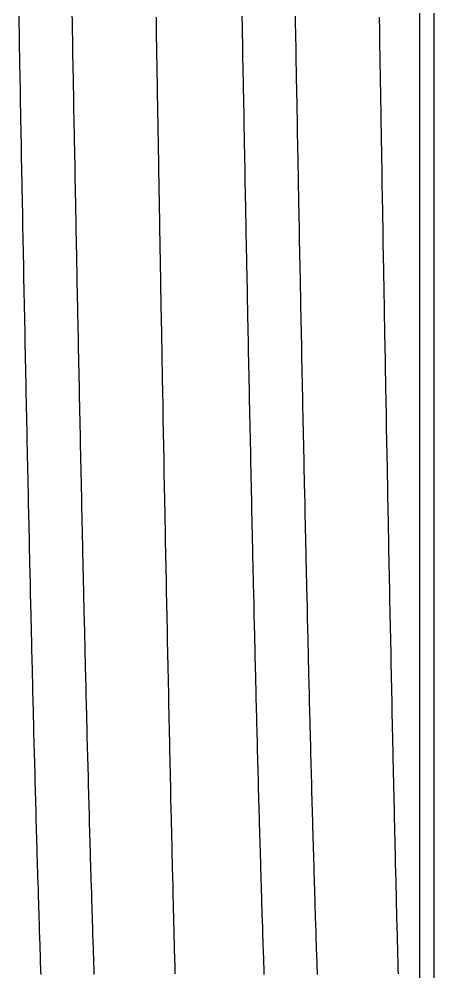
# Model space of a CAD drawing. Header units: millimetres. Extents: x 0 to 3800, y -67 to 2530.
# Drawn here: x 2304.11 to 2306.97, y 1463.62 to 1470.19 of the extents above; entities that cross this region are included whole.
import ezdxf

# ---------------------------------------------------------------- set-up
doc = ezdxf.new("R2010")
doc.units = ezdxf.units.MM
doc.layers.add('내부선 및 부속', color=4, linetype='Continuous')

msp = doc.modelspace()

# ---------------------------------------------------------------- linework, layer by layer
at = {"layer": '내부선 및 부속', "linetype": 'Continuous'}
for p, q in [((2306.9716, 1495.7004), (2306.9716, 1458.5582)), ((2306.8719, 1495.4735), (2306.8719, 1458.7851))]:
    msp.add_line(p, q, dxfattribs=at)
at = {"layer": '내부선 및 부속', "linetype": 'Continuous', "flags": 128}
for points in [[(2304.2611, 1463.5993), (2304.2601, 1463.6233), (2304.2591, 1463.6473), (2304.2581, 1463.6713), (2304.2581, 1463.6953), (2304.2571, 1463.7193), (2304.2561, 1463.7423), (2304.2551, 1463.7663), (2304.2541, 1463.7903), (2304.2541, 1463.8143), (2304.2531, 1463.8383), (2304.2521, 1463.8623), (2304.2511, 1463.8853), (2304.2511, 1463.9093), (2304.2501, 1463.9333), (2304.2491, 1463.9573), (2304.2481, 1463.9813), (2304.2471, 1464.0053), (2304.2471, 1464.0293), (2304.2461, 1464.0523), (2304.2451, 1464.0763), (2304.2451, 1464.1003), (2304.2441, 1464.1243), (2304.2431, 1464.1483), (2304.2421, 1464.1723), (2304.2421, 1464.1963), (2304.2411, 1464.2193), (2304.2401, 1464.2433), (2304.2401, 1464.2433), (2304.2391, 1464.2673), (2304.2391, 1464.2913), (2304.2381, 1464.3153), (2304.2371, 1464.3393), (2304.2371, 1464.3633), (2304.2361, 1464.3863), (2304.2351, 1464.4103), (2304.2351, 1464.4343), (2304.2341, 1464.4583), (2304.2331, 1464.4823), (2304.2321, 1464.5063), (2304.2321, 1464.5303), (2304.2311, 1464.5533), (2304.2301, 1464.5773), (2304.2301, 1464.6013), (2304.2291, 1464.6253), (2304.2281, 1464.6493), (2304.2281, 1464.6733), (2304.2271, 1464.6973), (2304.2261, 1464.7213), (2304.2261, 1464.7443), (2304.2251, 1464.7683), (2304.2241, 1464.7923), (2304.2241, 1464.8163), (2304.2231, 1464.8403), (2304.2231, 1464.8643), (2304.2221, 1464.8883), (2304.2211, 1464.9113), (2304.2211, 1464.9353), (2304.2201, 1464.9593), (2304.2191, 1464.9833), (2304.2191, 1465.0073), (2304.2181, 1465.0313), (2304.2171, 1465.0553), (2304.2171, 1465.0783), (2304.2161, 1465.1023), (2304.2161, 1465.1263), (2304.2151, 1465.1503), (2304.2141, 1465.1743), (2304.2141, 1465.1983), (2304.2131, 1465.2223), (2304.2121, 1465.2453), (2304.2121, 1465.2693), (2304.2111, 1465.2933), (2304.2111, 1465.3173), (2304.2101, 1465.3413), (2304.2091, 1465.3653), (2304.2091, 1465.3893), (2304.2081, 1465.4123), (2304.2081, 1465.4363), (2304.2071, 1465.4603), (2304.2061, 1465.4843), (2304.2061, 1465.5083), (2304.2051, 1465.5323), (2304.2051, 1465.5563), (2304.2041, 1465.5793), (2304.2031, 1465.6033), (2304.2031, 1465.6273), (2304.2021, 1465.6513), (2304.2021, 1465.6753), (2304.2011, 1465.6993), (2304.2011, 1465.7233), (2304.2001, 1465.7463), (2304.1991, 1465.7703), (2304.1991, 1465.7943), (2304.1981, 1465.8183), (2304.1981, 1465.8423), (2304.1971, 1465.8663), (2304.1971, 1465.8903), (2304.1961, 1465.9143), (2304.1951, 1465.9373), (2304.1951, 1465.9613), (2304.1941, 1465.9853), (2304.1941, 1466.0093), (2304.1931, 1466.0333), (2304.1931, 1466.0573), (2304.1921, 1466.0813), (2304.1921, 1466.1043), (2304.1911, 1466.1283), (2304.1901, 1466.1523), (2304.1901, 1466.1763), (2304.1891, 1466.2003), (2304.1891, 1466.2243), (2304.1881, 1466.2483), (2304.1881, 1466.2713), (2304.1871, 1466.2953), (2304.1871, 1466.3193), (2304.1861, 1466.3433), (2304.1851, 1466.3673), (2304.1851, 1466.3913), (2304.1841, 1466.4153), (2304.1841, 1466.4383), (2304.1831, 1466.4623), (2304.1831, 1466.4863), (2304.1821, 1466.5103), (2304.1821, 1466.5343), (2304.1811, 1466.5583), (2304.1811, 1466.5823), (2304.1801, 1466.6063), (2304.1801, 1466.6293), (2304.1801, 1466.6293), (2304.1791, 1466.6533), (2304.1791, 1466.6773), (2304.1781, 1466.7013), (2304.1781, 1466.7253), (2304.1771, 1466.7493), (2304.1761, 1466.7733), (2304.1761, 1466.7963), (2304.1751, 1466.8203), (2304.1751, 1466.8443), (2304.1741, 1466.8683), (2304.1741, 1466.8923), (2304.1731, 1466.9163), (2304.1731, 1466.9403), (2304.1721, 1466.9633), (2304.1721, 1466.9873), (2304.1711, 1467.0113), (2304.1711, 1467.0353), (2304.1701, 1467.0593), (2304.1701, 1467.0833), (2304.1691, 1467.1073), (2304.1691, 1467.1303), (2304.1681, 1467.1543), (2304.1681, 1467.1783), (2304.1671, 1467.2023), (2304.1671, 1467.2263), (2304.1661, 1467.2503), (2304.1661, 1467.2743), (2304.1651, 1467.2983), (2304.1651, 1467.3213), (2304.1641, 1467.3453), (2304.1641, 1467.3693), (2304.1631, 1467.3933), (2304.1631, 1467.4173), (2304.1621, 1467.4413), (2304.1621, 1467.4653), (2304.1611, 1467.4883), (2304.1611, 1467.5123), (2304.1601, 1467.5363), (2304.1601, 1467.5603), (2304.1591, 1467.5843), (2304.1591, 1467.6083), (2304.1581, 1467.6323), (2304.1581, 1467.6553), (2304.1571, 1467.6793), (2304.1571, 1467.7033), (2304.1561, 1467.7273), (2304.1561, 1467.7513), (2304.1551, 1467.7753), (2304.1551, 1467.7993), (2304.1541, 1467.8233), (2304.1541, 1467.8463), (2304.1531, 1467.8703), (2304.1531, 1467.8943), (2304.1521, 1467.9183), (2304.1521, 1467.9423), (2304.1511, 1467.9663), (2304.1511, 1467.9903), (2304.1511, 1468.0133), (2304.1501, 1468.0373), (2304.1501, 1468.0613), (2304.1491, 1468.0853), (2304.1491, 1468.1093), (2304.1481, 1468.1333), (2304.1481, 1468.1573), (2304.1471, 1468.1803), (2304.1471, 1468.2043), (2304.1461, 1468.2283), (2304.1461, 1468.2523), (2304.1451, 1468.2763), (2304.1451, 1468.3003), (2304.1441, 1468.3243), (2304.1441, 1468.3473), (2304.1431, 1468.3713), (2304.1431, 1468.3953), (2304.1421, 1468.4193), (2304.1421, 1468.4433), (2304.1421, 1468.4673), (2304.1411, 1468.4913), (2304.1411, 1468.5153), (2304.1401, 1468.5383), (2304.1401, 1468.5623), (2304.1391, 1468.5863), (2304.1391, 1468.6103), (2304.1381, 1468.6343), (2304.1381, 1468.6583), (2304.1371, 1468.6823), (2304.1371, 1468.7053), (2304.1361, 1468.7293), (2304.1361, 1468.7533), (2304.1361, 1468.7773), (2304.1351, 1468.8013), (2304.1351, 1468.8253), (2304.1341, 1468.8493), (2304.1341, 1468.8723), (2304.1331, 1468.8963), (2304.1331, 1468.9203), (2304.1321, 1468.9443), (2304.1321, 1468.9683), (2304.1311, 1468.9923), (2304.1311, 1469.0163), (2304.1311, 1469.0163), (2304.1311, 1469.0403), (2304.1301, 1469.0633), (2304.1301, 1469.0873), (2304.1291, 1469.1113), (2304.1291, 1469.1353), (2304.1281, 1469.1593), (2304.1281, 1469.1833), (2304.1271, 1469.2073), (2304.1271, 1469.2303), (2304.1261, 1469.2543), (2304.1261, 1469.2783), (2304.1261, 1469.3023), (2304.1251, 1469.3263), (2304.1251, 1469.3503), (2304.1241, 1469.3743), (2304.1241, 1469.3973), (2304.1231, 1469.4213), (2304.1231, 1469.4453), (2304.1221, 1469.4693), (2304.1221, 1469.4933), (2304.1221, 1469.5173), (2304.1211, 1469.5413), (2304.1211, 1469.5653), (2304.1201, 1469.5883), (2304.1201, 1469.6123), (2304.1191, 1469.6363), (2304.1191, 1469.6603), (2304.1191, 1469.6843), (2304.1181, 1469.7083), (2304.1181, 1469.7323), (2304.1171, 1469.7553), (2304.1171, 1469.7793), (2304.1161, 1469.8033), (2304.1161, 1469.8273), (2304.1151, 1469.8513), (2304.1151, 1469.8753), (2304.1151, 1469.8993), (2304.1141, 1469.9233), (2304.1141, 1469.9463), (2304.1131, 1469.9703), (2304.1131, 1469.9943), (2304.1121, 1470.0183), (2304.1121, 1470.0423), (2304.1121, 1470.0663), (2304.1111, 1470.0903), (2304.1111, 1470.1133), (2304.1101, 1470.1373), (2304.1101, 1470.1613), (2304.1091, 1470.1853), (2304.1091, 1470.2093)], [(2304.6281, 1463.5983), (2304.6271, 1463.6223), (2304.6271, 1463.6463), (2304.6261, 1463.6703), (2304.6251, 1463.6933), (2304.6241, 1463.7173), (2304.6231, 1463.7413), (2304.6231, 1463.7653), (2304.6221, 1463.7893), (2304.6211, 1463.8133), (2304.6201, 1463.8373), (2304.6191, 1463.8603), (2304.6191, 1463.8843), (2304.6181, 1463.9083), (2304.6171, 1463.9323), (2304.6161, 1463.9563), (2304.6161, 1463.9803), (2304.6151, 1464.0043), (2304.6141, 1464.0273), (2304.6131, 1464.0513), (2304.6131, 1464.0753), (2304.6121, 1464.0993), (2304.6111, 1464.1233), (2304.6101, 1464.1473), (2304.6101, 1464.1713), (2304.6091, 1464.1943), (2304.6081, 1464.2183), (2304.6071, 1464.2423), (2304.6071, 1464.2663), (2304.6071, 1464.2663), (2304.6061, 1464.2903), (2304.6051, 1464.3143), (2304.6051, 1464.3383), (2304.6041, 1464.3613), (2304.6031, 1464.3853), (2304.6031, 1464.4093), (2304.6021, 1464.4333), (2304.6011, 1464.4573), (2304.6001, 1464.4813), (2304.6001, 1464.5053), (2304.5991, 1464.5283), (2304.5981, 1464.5523), (2304.5981, 1464.5763), (2304.5971, 1464.6003), (2304.5961, 1464.6243), (2304.5961, 1464.6483), (2304.5951, 1464.6723), (2304.5941, 1464.6953), (2304.5941, 1464.7193), (2304.5931, 1464.7433), (2304.5921, 1464.7673), (2304.5921, 1464.7913), (2304.5911, 1464.8153), (2304.5901, 1464.8393), (2304.5901, 1464.8623), (2304.5891, 1464.8863), (2304.5891, 1464.9103), (2304.5881, 1464.9343), (2304.5871, 1464.9583), (2304.5871, 1464.9823), (2304.5861, 1465.0063), (2304.5851, 1465.0293), (2304.5851, 1465.0533), (2304.5841, 1465.0773), (2304.5831, 1465.1013), (2304.5831, 1465.1253), (2304.5821, 1465.1493), (2304.5821, 1465.1733), (2304.5811, 1465.1963), (2304.5801, 1465.2203), (2304.5801, 1465.2443), (2304.5791, 1465.2683), (2304.5791, 1465.2923), (2304.5781, 1465.3163), (2304.5771, 1465.3403), (2304.5771, 1465.3633), (2304.5761, 1465.3873), (2304.5761, 1465.4113), (2304.5751, 1465.4353), (2304.5741, 1465.4593), (2304.5741, 1465.4833), (2304.5731, 1465.5073), (2304.5731, 1465.5313), (2304.5721, 1465.5543), (2304.5711, 1465.5783), (2304.5711, 1465.6023), (2304.5701, 1465.6263), (2304.5701, 1465.6503), (2304.5691, 1465.6743), (2304.5681, 1465.6983), (2304.5681, 1465.7213), (2304.5671, 1465.7453), (2304.5671, 1465.7693), (2304.5661, 1465.7933), (2304.5661, 1465.8173), (2304.5651, 1465.8413), (2304.5641, 1465.8653), (2304.5641, 1465.8883), (2304.5631, 1465.9123), (2304.5631, 1465.9363), (2304.5621, 1465.9603), (2304.5621, 1465.9843), (2304.5611, 1466.0083), (2304.5601, 1466.0323), (2304.5601, 1466.0553), (2304.5591, 1466.0793), (2304.5591, 1466.1033), (2304.5581, 1466.1273), (2304.5581, 1466.1513), (2304.5571, 1466.1753), (2304.5571, 1466.1993), (2304.5561, 1466.2223), (2304.5561, 1466.2463), (2304.5551, 1466.2703), (2304.5541, 1466.2943), (2304.5541, 1466.3183), (2304.5531, 1466.3423), (2304.5531, 1466.3663), (2304.5521, 1466.3903), (2304.5521, 1466.4133), (2304.5511, 1466.4373), (2304.5511, 1466.4613), (2304.5501, 1466.4853), (2304.5501, 1466.5093), (2304.5491, 1466.5333), (2304.5491, 1466.5573), (2304.5481, 1466.5803), (2304.5471, 1466.6043), (2304.5471, 1466.6283), (2304.5461, 1466.6523), (2304.5461, 1466.6523), (2304.5461, 1466.6763), (2304.5451, 1466.7003), (2304.5451, 1466.7243), (2304.5441, 1466.7473), (2304.5441, 1466.7713), (2304.5431, 1466.7953), (2304.5431, 1466.8193), (2304.5421, 1466.8433), (2304.5421, 1466.8673), (2304.5411, 1466.8913), (2304.5411, 1466.9143), (2304.5401, 1466.9383), (2304.5401, 1466.9623), (2304.5391, 1466.9863), (2304.5391, 1467.0103), (2304.5381, 1467.0343), (2304.5381, 1467.0583), (2304.5371, 1467.0823), (2304.5371, 1467.1053), (2304.5361, 1467.1293), (2304.5361, 1467.1533), (2304.5351, 1467.1773), (2304.5351, 1467.2013), (2304.5341, 1467.2253), (2304.5341, 1467.2493), (2304.5331, 1467.2723), (2304.5331, 1467.2963), (2304.5321, 1467.3203), (2304.5321, 1467.3443), (2304.5311, 1467.3683), (2304.5311, 1467.3923), (2304.5301, 1467.4163), (2304.5301, 1467.4393), (2304.5291, 1467.4633), (2304.5291, 1467.4873), (2304.5281, 1467.5113), (2304.5281, 1467.5353), (2304.5271, 1467.5593), (2304.5271, 1467.5833), (2304.5261, 1467.6073), (2304.5261, 1467.6303), (2304.5251, 1467.6543), (2304.5251, 1467.6783), (2304.5241, 1467.7023), (2304.5241, 1467.7263), (2304.5231, 1467.7503), (2304.5231, 1467.7743), (2304.5221, 1467.7973), (2304.5221, 1467.8213), (2304.5211, 1467.8453), (2304.5211, 1467.8693), (2304.5201, 1467.8933), (2304.5201, 1467.9173), (2304.5191, 1467.9413), (2304.5191, 1467.9643), (2304.5181, 1467.9883), (2304.5181, 1468.0123), (2304.5171, 1468.0363), (2304.5171, 1468.0603), (2304.5161, 1468.0843), (2304.5161, 1468.1083), (2304.5151, 1468.1313), (2304.5151, 1468.1553), (2304.5141, 1468.1793), (2304.5141, 1468.2033), (2304.5141, 1468.2273), (2304.5131, 1468.2513), (2304.5131, 1468.2753), (2304.5121, 1468.2993), (2304.5121, 1468.3223), (2304.5111, 1468.3463), (2304.5111, 1468.3703), (2304.5101, 1468.3943), (2304.5101, 1468.4183), (2304.5091, 1468.4423), (2304.5091, 1468.4663), (2304.5081, 1468.4893), (2304.5081, 1468.5133), (2304.5071, 1468.5373), (2304.5071, 1468.5613), (2304.5071, 1468.5853), (2304.5061, 1468.6093), (2304.5061, 1468.6333), (2304.5051, 1468.6563), (2304.5051, 1468.6803), (2304.5041, 1468.7043), (2304.5041, 1468.7283), (2304.5031, 1468.7523), (2304.5031, 1468.7763), (2304.5021, 1468.8003), (2304.5021, 1468.8243), (2304.5011, 1468.8473), (2304.5011, 1468.8713), (2304.5011, 1468.8953), (2304.5001, 1468.9193), (2304.5001, 1468.9433), (2304.4991, 1468.9673), (2304.4991, 1468.9913), (2304.4981, 1469.0143), (2304.4981, 1469.0383), (2304.4981, 1469.0383), (2304.4971, 1469.0623), (2304.4971, 1469.0863), (2304.4961, 1469.1103), (2304.4961, 1469.1343), (2304.4961, 1469.1583), (2304.4951, 1469.1813), (2304.4951, 1469.2053), (2304.4941, 1469.2293), (2304.4941, 1469.2533), (2304.4931, 1469.2773), (2304.4931, 1469.3013), (2304.4921, 1469.3253), (2304.4921, 1469.3493), (2304.4921, 1469.3723), (2304.4911, 1469.3963), (2304.4911, 1469.4203), (2304.4901, 1469.4443), (2304.4901, 1469.4683), (2304.4891, 1469.4923), (2304.4891, 1469.5163), (2304.4881, 1469.5393), (2304.4881, 1469.5633), (2304.4881, 1469.5873), (2304.4871, 1469.6113), (2304.4871, 1469.6353), (2304.4861, 1469.6593), (2304.4861, 1469.6833), (2304.4851, 1469.7063), (2304.4851, 1469.7303), (2304.4841, 1469.7543), (2304.4841, 1469.7783), (2304.4841, 1469.8023), (2304.4831, 1469.8263), (2304.4831, 1469.8503), (2304.4821, 1469.8743), (2304.4821, 1469.8973), (2304.4811, 1469.9213), (2304.4811, 1469.9453), (2304.4811, 1469.9693), (2304.4801, 1469.9933), (2304.4801, 1470.0173), (2304.4791, 1470.0413), (2304.4791, 1470.0643), (2304.4781, 1470.0883), (2304.4781, 1470.1123), (2304.4781, 1470.1363), (2304.4771, 1470.1603), (2304.4771, 1470.1843), (2304.4761, 1470.2083)], [(2305.0541, 1470.2023), (2305.0541, 1470.1713), (2305.0551, 1470.1393), (2305.0551, 1470.1083), (2305.0561, 1470.0773), (2305.0561, 1470.0463), (2305.0571, 1470.0153), (2305.0571, 1469.9843), (2305.0581, 1469.9533), (2305.0581, 1469.9223), (2305.0591, 1469.8903), (2305.0591, 1469.8593), (2305.0601, 1469.8283), (2305.0601, 1469.7973), (2305.0611, 1469.7663), (2305.0621, 1469.7353), (2305.0621, 1469.7043), (2305.0631, 1469.6733), (2305.0631, 1469.6413), (2305.0641, 1469.6103), (2305.0641, 1469.5793), (2305.0651, 1469.5483), (2305.0651, 1469.5173), (2305.0661, 1469.4863), (2305.0661, 1469.4553), (2305.0671, 1469.4233), (2305.0671, 1469.3923), (2305.0681, 1469.3613), (2305.0681, 1469.3303), (2305.0691, 1469.2993), (2305.0691, 1469.2683), (2305.0701, 1469.2373), (2305.0701, 1469.2063), (2305.0711, 1469.1743), (2305.0721, 1469.1433), (2305.0721, 1469.1123), (2305.0731, 1469.0813), (2305.0731, 1469.0503), (2305.0741, 1469.0193), (2305.0741, 1468.9883), (2305.0751, 1468.9563), (2305.0751, 1468.9253), (2305.0761, 1468.8943), (2305.0761, 1468.8633), (2305.0771, 1468.8323), (2305.0771, 1468.8013), (2305.0781, 1468.7703), (2305.0781, 1468.7393), (2305.0791, 1468.7073), (2305.0801, 1468.6763), (2305.0801, 1468.6453), (2305.0801, 1468.6453), (2305.0811, 1468.6143), (2305.0811, 1468.5833), (2305.0821, 1468.5523), (2305.0821, 1468.5213), (2305.0831, 1468.4893), (2305.0831, 1468.4583), (2305.0841, 1468.4273), (2305.0841, 1468.3963), (2305.0851, 1468.3653), (2305.0861, 1468.3343), (2305.0861, 1468.3033), (2305.0871, 1468.2723), (2305.0871, 1468.2403), (2305.0881, 1468.2093), (2305.0881, 1468.1783), (2305.0891, 1468.1473), (2305.0891, 1468.1163), (2305.0901, 1468.0853), (2305.0911, 1468.0543), (2305.0911, 1468.0223), (2305.0921, 1467.9913), (2305.0921, 1467.9603), (2305.0931, 1467.9293), (2305.0931, 1467.8983), (2305.0941, 1467.8673), (2305.0941, 1467.8363), (2305.0951, 1467.8053), (2305.0961, 1467.7733), (2305.0961, 1467.7423), (2305.0971, 1467.7113), (2305.0971, 1467.6803), (2305.0981, 1467.6493), (2305.0981, 1467.6183), (2305.0991, 1467.5873), (2305.1001, 1467.5553), (2305.1001, 1467.5243), (2305.1011, 1467.4933), (2305.1011, 1467.4623), (2305.1021, 1467.4313), (2305.1021, 1467.4003), (2305.1031, 1467.3693), (2305.1041, 1467.3383), (2305.1041, 1467.3063), (2305.1051, 1467.2753), (2305.1051, 1467.2443), (2305.1061, 1467.2133), (2305.1071, 1467.1823), (2305.1071, 1467.1513), (2305.1081, 1467.1203), (2305.1081, 1467.0893), (2305.1091, 1467.0573), (2305.1091, 1467.0263), (2305.1101, 1466.9953), (2305.1111, 1466.9643), (2305.1111, 1466.9333), (2305.1121, 1466.9023), (2305.1121, 1466.8713), (2305.1131, 1466.8393), (2305.1141, 1466.8083), (2305.1141, 1466.7773), (2305.1151, 1466.7463), (2305.1151, 1466.7153), (2305.1161, 1466.6843), (2305.1171, 1466.6533), (2305.1171, 1466.6223), (2305.1181, 1466.5903), (2305.1181, 1466.5593), (2305.1191, 1466.5283), (2305.1201, 1466.4973), (2305.1201, 1466.4663), (2305.1211, 1466.4353), (2305.1211, 1466.4043), (2305.1221, 1466.3723), (2305.1231, 1466.3413), (2305.1231, 1466.3103), (2305.1241, 1466.2793), (2305.1251, 1466.2483), (2305.1251, 1466.2173), (2305.1261, 1466.1863), (2305.1261, 1466.1553), (2305.1271, 1466.1233), (2305.1281, 1466.0923), (2305.1281, 1466.0613), (2305.1291, 1466.0303), (2305.1301, 1465.9993), (2305.1301, 1465.9683), (2305.1311, 1465.9373), (2305.1311, 1465.9063), (2305.1321, 1465.8743), (2305.1331, 1465.8433), (2305.1331, 1465.8123), (2305.1341, 1465.7813), (2305.1351, 1465.7503), (2305.1351, 1465.7193), (2305.1361, 1465.6883), (2305.1371, 1465.6563), (2305.1371, 1465.6253), (2305.1381, 1465.5943), (2305.1391, 1465.5633), (2305.1391, 1465.5323), (2305.1391, 1465.5323), (2305.1401, 1465.5013), (2305.1411, 1465.4703), (2305.1411, 1465.4393), (2305.1421, 1465.4073), (2305.1431, 1465.3763), (2305.1431, 1465.3453), (2305.1441, 1465.3143), (2305.1451, 1465.2833), (2305.1451, 1465.2523), (2305.1461, 1465.2213), (2305.1471, 1465.1903), (2305.1471, 1465.1583), (2305.1481, 1465.1273), (2305.1491, 1465.0963), (2305.1491, 1465.0653), (2305.1501, 1465.0343), (2305.1511, 1465.0033), (2305.1511, 1464.9723), (2305.1521, 1464.9403), (2305.1531, 1464.9093), (2305.1531, 1464.8783), (2305.1541, 1464.8473), (2305.1551, 1464.8163), (2305.1551, 1464.7853), (2305.1561, 1464.7543), (2305.1571, 1464.7233), (2305.1581, 1464.6913), (2305.1581, 1464.6603), (2305.1591, 1464.6293), (2305.1601, 1464.5983), (2305.1601, 1464.5673), (2305.1611, 1464.5363), (2305.1621, 1464.5053), (2305.1631, 1464.4743), (2305.1631, 1464.4423), (2305.1641, 1464.4113), (2305.1651, 1464.3803), (2305.1661, 1464.3493), (2305.1661, 1464.3183), (2305.1671, 1464.2873), (2305.1681, 1464.2563), (2305.1691, 1464.2253), (2305.1691, 1464.1933), (2305.1701, 1464.1623), (2305.1711, 1464.1313), (2305.1721, 1464.1003), (2305.1721, 1464.0693), (2305.1731, 1464.0383), (2305.1741, 1464.0073), (2305.1751, 1463.9753), (2305.1751, 1463.9443), (2305.1761, 1463.9133), (2305.1771, 1463.8823), (2305.1781, 1463.8513), (2305.1791, 1463.8203), (2305.1791, 1463.7893), (2305.1801, 1463.7583), (2305.1811, 1463.7263), (2305.1821, 1463.6953), (2305.1831, 1463.6643), (2305.1831, 1463.6333), (2305.1841, 1463.6023)], [(2305.8011, 1463.5993), (2305.8001, 1463.6233), (2305.7991, 1463.6473), (2305.7981, 1463.6713), (2305.7971, 1463.6953), (2305.7971, 1463.7183), (2305.7961, 1463.7423), (2305.7951, 1463.7663), (2305.7941, 1463.7903), (2305.7931, 1463.8143), (2305.7931, 1463.8383), (2305.7921, 1463.8623), (2305.7911, 1463.8853), (2305.7901, 1463.9093), (2305.7901, 1463.9333), (2305.7891, 1463.9573), (2305.7881, 1463.9813), (2305.7871, 1464.0053), (2305.7871, 1464.0293), (2305.7861, 1464.0523), (2305.7851, 1464.0763), (2305.7841, 1464.1003), (2305.7841, 1464.1243), (2305.7831, 1464.1483), (2305.7821, 1464.1723), (2305.7811, 1464.1963), (2305.7811, 1464.2193), (2305.7801, 1464.2433), (2305.7801, 1464.2433), (2305.7791, 1464.2673), (2305.7791, 1464.2913), (2305.7781, 1464.3153), (2305.7771, 1464.3393), (2305.7761, 1464.3633), (2305.7761, 1464.3863), (2305.7751, 1464.4103), (2305.7741, 1464.4343), (2305.7741, 1464.4583), (2305.7731, 1464.4823), (2305.7721, 1464.5063), (2305.7721, 1464.5303), (2305.7711, 1464.5533), (2305.7701, 1464.5773), (2305.7701, 1464.6013), (2305.7691, 1464.6253), (2305.7681, 1464.6493), (2305.7681, 1464.6733), (2305.7671, 1464.6973), (2305.7661, 1464.7203), (2305.7661, 1464.7443), (2305.7651, 1464.7683), (2305.7641, 1464.7923), (2305.7641, 1464.8163), (2305.7631, 1464.8403), (2305.7621, 1464.8643), (2305.7621, 1464.8873), (2305.7611, 1464.9113), (2305.7601, 1464.9353), (2305.7601, 1464.9593), (2305.7591, 1464.9833), (2305.7581, 1465.0073), (2305.7581, 1465.0313), (2305.7571, 1465.0553), (2305.7571, 1465.0783), (2305.7561, 1465.1023), (2305.7551, 1465.1263), (2305.7551, 1465.1503), (2305.7541, 1465.1743), (2305.7541, 1465.1983), (2305.7531, 1465.2223), (2305.7521, 1465.2453), (2305.7521, 1465.2693), (2305.7511, 1465.2933), (2305.7501, 1465.3173), (2305.7501, 1465.3413), (2305.7491, 1465.3653), (2305.7491, 1465.3893), (2305.7481, 1465.4123), (2305.7471, 1465.4363), (2305.7471, 1465.4603), (2305.7461, 1465.4843), (2305.7461, 1465.5083), (2305.7451, 1465.5323), (2305.7441, 1465.5563), (2305.7441, 1465.5793), (2305.7431, 1465.6033), (2305.7431, 1465.6273), (2305.7421, 1465.6513), (2305.7421, 1465.6753), (2305.7411, 1465.6993), (2305.7401, 1465.7233), (2305.7401, 1465.7463), (2305.7391, 1465.7703), (2305.7391, 1465.7943), (2305.7381, 1465.8183), (2305.7381, 1465.8423), (2305.7371, 1465.8663), (2305.7361, 1465.8903), (2305.7361, 1465.9133), (2305.7351, 1465.9373), (2305.7351, 1465.9613), (2305.7341, 1465.9853), (2305.7341, 1466.0093), (2305.7331, 1466.0333), (2305.7321, 1466.0573), (2305.7321, 1466.0813), (2305.7311, 1466.1043), (2305.7311, 1466.1283), (2305.7301, 1466.1523), (2305.7301, 1466.1763), (2305.7291, 1466.2003), (2305.7291, 1466.2243), (2305.7281, 1466.2483), (2305.7271, 1466.2713), (2305.7271, 1466.2953), (2305.7261, 1466.3193), (2305.7261, 1466.3433), (2305.7251, 1466.3673), (2305.7251, 1466.3913), (2305.7241, 1466.4153), (2305.7241, 1466.4383), (2305.7231, 1466.4623), (2305.7231, 1466.4863), (2305.7221, 1466.5103), (2305.7221, 1466.5343), (2305.7211, 1466.5583), (2305.7201, 1466.5823), (2305.7201, 1466.6053), (2305.7191, 1466.6293), (2305.7191, 1466.6293), (2305.7191, 1466.6533), (2305.7181, 1466.6773), (2305.7181, 1466.7013), (2305.7171, 1466.7253), (2305.7171, 1466.7493), (2305.7161, 1466.7733), (2305.7161, 1466.7963), (2305.7151, 1466.8203), (2305.7151, 1466.8443), (2305.7141, 1466.8683), (2305.7141, 1466.8923), (2305.7131, 1466.9163), (2305.7131, 1466.9403), (2305.7121, 1466.9633), (2305.7121, 1466.9873), (2305.7111, 1467.0113), (2305.7111, 1467.0353), (2305.7101, 1467.0593), (2305.7101, 1467.0833), (2305.7091, 1467.1073), (2305.7091, 1467.1303), (2305.7081, 1467.1543), (2305.7081, 1467.1783), (2305.7071, 1467.2023), (2305.7071, 1467.2263), (2305.7061, 1467.2503), (2305.7061, 1467.2743), (2305.7051, 1467.2973), (2305.7051, 1467.3213), (2305.7041, 1467.3453), (2305.7041, 1467.3693), (2305.7031, 1467.3933), (2305.7031, 1467.4173), (2305.7021, 1467.4413), (2305.7021, 1467.4653), (2305.7011, 1467.4883), (2305.7011, 1467.5123), (2305.7001, 1467.5363), (2305.7001, 1467.5603), (2305.6991, 1467.5843), (2305.6991, 1467.6083), (2305.6981, 1467.6323), (2305.6981, 1467.6553), (2305.6971, 1467.6793), (2305.6971, 1467.7033), (2305.6961, 1467.7273), (2305.6961, 1467.7513), (2305.6951, 1467.7753), (2305.6951, 1467.7993), (2305.6941, 1467.8223), (2305.6941, 1467.8463), (2305.6931, 1467.8703), (2305.6931, 1467.8943), (2305.6921, 1467.9183), (2305.6921, 1467.9423), (2305.6911, 1467.9663), (2305.6911, 1467.9903), (2305.6901, 1468.0133), (2305.6901, 1468.0373), (2305.6891, 1468.0613), (2305.6891, 1468.0853), (2305.6881, 1468.1093), (2305.6881, 1468.1333), (2305.6871, 1468.1573), (2305.6871, 1468.1803), (2305.6871, 1468.2043), (2305.6861, 1468.2283), (2305.6861, 1468.2523), (2305.6851, 1468.2763), (2305.6851, 1468.3003), (2305.6841, 1468.3243), (2305.6841, 1468.3473), (2305.6831, 1468.3713), (2305.6831, 1468.3953), (2305.6821, 1468.4193), (2305.6821, 1468.4433), (2305.6811, 1468.4673), (2305.6811, 1468.4913), (2305.6801, 1468.5153), (2305.6801, 1468.5383), (2305.6801, 1468.5623), (2305.6791, 1468.5863), (2305.6791, 1468.6103), (2305.6781, 1468.6343), (2305.6781, 1468.6583), (2305.6771, 1468.6823), (2305.6771, 1468.7053), (2305.6761, 1468.7293), (2305.6761, 1468.7533), (2305.6751, 1468.7773), (2305.6751, 1468.8013), (2305.6741, 1468.8253), (2305.6741, 1468.8493), (2305.6741, 1468.8723), (2305.6731, 1468.8963), (2305.6731, 1468.9203), (2305.6721, 1468.9443), (2305.6721, 1468.9683), (2305.6711, 1468.9923), (2305.6711, 1469.0163), (2305.6711, 1469.0163), (2305.6701, 1469.0403), (2305.6701, 1469.0633), (2305.6691, 1469.0873), (2305.6691, 1469.1113), (2305.6691, 1469.1353), (2305.6681, 1469.1593), (2305.6681, 1469.1833), (2305.6671, 1469.2073), (2305.6671, 1469.2303), (2305.6661, 1469.2543), (2305.6661, 1469.2783), (2305.6651, 1469.3023), (2305.6651, 1469.3263), (2305.6651, 1469.3503), (2305.6641, 1469.3743), (2305.6641, 1469.3973), (2305.6631, 1469.4213), (2305.6631, 1469.4453), (2305.6621, 1469.4693), (2305.6621, 1469.4933), (2305.6611, 1469.5173), (2305.6611, 1469.5413), (2305.6611, 1469.5653), (2305.6601, 1469.5883), (2305.6601, 1469.6123), (2305.6591, 1469.6363), (2305.6591, 1469.6603), (2305.6581, 1469.6843), (2305.6581, 1469.7083), (2305.6571, 1469.7323), (2305.6571, 1469.7553), (2305.6571, 1469.7793), (2305.6561, 1469.8033), (2305.6561, 1469.8273), (2305.6551, 1469.8513), (2305.6551, 1469.8753), (2305.6541, 1469.8993), (2305.6541, 1469.9223), (2305.6541, 1469.9463), (2305.6531, 1469.9703), (2305.6531, 1469.9943), (2305.6521, 1470.0183), (2305.6521, 1470.0423), (2305.6511, 1470.0663), (2305.6511, 1470.0903), (2305.6501, 1470.1133), (2305.6501, 1470.1373), (2305.6501, 1470.1613), (2305.6491, 1470.1853), (2305.6491, 1470.2093)], [(2306.1681, 1463.5983), (2306.1671, 1463.6223), (2306.1661, 1463.6463), (2306.1661, 1463.6703), (2306.1651, 1463.6933), (2306.1641, 1463.7173), (2306.1631, 1463.7413), (2306.1621, 1463.7653), (2306.1621, 1463.7893), (2306.1611, 1463.8133), (2306.1601, 1463.8373), (2306.1591, 1463.8603), (2306.1581, 1463.8843), (2306.1581, 1463.9083), (2306.1571, 1463.9323), (2306.1561, 1463.9563), (2306.1551, 1463.9803), (2306.1551, 1464.0043), (2306.1541, 1464.0273), (2306.1531, 1464.0513), (2306.1521, 1464.0753), (2306.1521, 1464.0993), (2306.1511, 1464.1233), (2306.1501, 1464.1473), (2306.1491, 1464.1713), (2306.1491, 1464.1943), (2306.1481, 1464.2183), (2306.1471, 1464.2423), (2306.1471, 1464.2663), (2306.1471, 1464.2663), (2306.1461, 1464.2903), (2306.1451, 1464.3143), (2306.1441, 1464.3383), (2306.1441, 1464.3613), (2306.1431, 1464.3853), (2306.1421, 1464.4093), (2306.1421, 1464.4333), (2306.1411, 1464.4573), (2306.1401, 1464.4813), (2306.1401, 1464.5053), (2306.1391, 1464.5283), (2306.1381, 1464.5523), (2306.1381, 1464.5763), (2306.1371, 1464.6003), (2306.1361, 1464.6243), (2306.1361, 1464.6483), (2306.1351, 1464.6723), (2306.1341, 1464.6953), (2306.1341, 1464.7193), (2306.1331, 1464.7433), (2306.1321, 1464.7673), (2306.1321, 1464.7913), (2306.1311, 1464.8153), (2306.1301, 1464.8393), (2306.1301, 1464.8623), (2306.1291, 1464.8863), (2306.1281, 1464.9103), (2306.1281, 1464.9343), (2306.1271, 1464.9583), (2306.1261, 1464.9823), (2306.1261, 1465.0063), (2306.1251, 1465.0293), (2306.1251, 1465.0533), (2306.1241, 1465.0773), (2306.1231, 1465.1013), (2306.1231, 1465.1253), (2306.1221, 1465.1493), (2306.1211, 1465.1733), (2306.1211, 1465.1963), (2306.1201, 1465.2203), (2306.1201, 1465.2443), (2306.1191, 1465.2683), (2306.1181, 1465.2923), (2306.1181, 1465.3163), (2306.1171, 1465.3403), (2306.1171, 1465.3633), (2306.1161, 1465.3873), (2306.1151, 1465.4113), (2306.1151, 1465.4353), (2306.1141, 1465.4593), (2306.1141, 1465.4833), (2306.1131, 1465.5073), (2306.1121, 1465.5303), (2306.1121, 1465.5543), (2306.1111, 1465.5783), (2306.1111, 1465.6023), (2306.1101, 1465.6263), (2306.1091, 1465.6503), (2306.1091, 1465.6743), (2306.1081, 1465.6983), (2306.1081, 1465.7213), (2306.1071, 1465.7453), (2306.1071, 1465.7693), (2306.1061, 1465.7933), (2306.1051, 1465.8173), (2306.1051, 1465.8413), (2306.1041, 1465.8653), (2306.1041, 1465.8883), (2306.1031, 1465.9123), (2306.1031, 1465.9363), (2306.1021, 1465.9603), (2306.1011, 1465.9843), (2306.1011, 1466.0083), (2306.1001, 1466.0323), (2306.1001, 1466.0553), (2306.0991, 1466.0793), (2306.0991, 1466.1033), (2306.0981, 1466.1273), (2306.0981, 1466.1513), (2306.0971, 1466.1753), (2306.0961, 1466.1993), (2306.0961, 1466.2223), (2306.0951, 1466.2463), (2306.0951, 1466.2703), (2306.0941, 1466.2943), (2306.0941, 1466.3183), (2306.0931, 1466.3423), (2306.0931, 1466.3663), (2306.0921, 1466.3903), (2306.0921, 1466.4133), (2306.0911, 1466.4373), (2306.0901, 1466.4613), (2306.0901, 1466.4853), (2306.0891, 1466.5093), (2306.0891, 1466.5333), (2306.0881, 1466.5573), (2306.0881, 1466.5803), (2306.0871, 1466.6043), (2306.0871, 1466.6283), (2306.0861, 1466.6523), (2306.0861, 1466.6523), (2306.0861, 1466.6763), (2306.0851, 1466.7003), (2306.0851, 1466.7243), (2306.0841, 1466.7473), (2306.0841, 1466.7713), (2306.0831, 1466.7953), (2306.0831, 1466.8193), (2306.0821, 1466.8433), (2306.0821, 1466.8673), (2306.0811, 1466.8913), (2306.0801, 1466.9143), (2306.0801, 1466.9383), (2306.0791, 1466.9623), (2306.0791, 1466.9863), (2306.0781, 1467.0103), (2306.0781, 1467.0343), (2306.0771, 1467.0583), (2306.0771, 1467.0823), (2306.0761, 1467.1053), (2306.0761, 1467.1293), (2306.0751, 1467.1533), (2306.0751, 1467.1773), (2306.0741, 1467.2013), (2306.0741, 1467.2253), (2306.0731, 1467.2493), (2306.0731, 1467.2723), (2306.0721, 1467.2963), (2306.0721, 1467.3203), (2306.0711, 1467.3443), (2306.0711, 1467.3683), (2306.0701, 1467.3923), (2306.0701, 1467.4163), (2306.0691, 1467.4393), (2306.0691, 1467.4633), (2306.0681, 1467.4873), (2306.0681, 1467.5113), (2306.0671, 1467.5353), (2306.0671, 1467.5593), (2306.0661, 1467.5833), (2306.0661, 1467.6063), (2306.0651, 1467.6303), (2306.0651, 1467.6543), (2306.0641, 1467.6783), (2306.0641, 1467.7023), (2306.0631, 1467.7263), (2306.0631, 1467.7503), (2306.0621, 1467.7743), (2306.0621, 1467.7973), (2306.0611, 1467.8213), (2306.0611, 1467.8453), (2306.0611, 1467.8693), (2306.0601, 1467.8933), (2306.0601, 1467.9173), (2306.0591, 1467.9413), (2306.0591, 1467.9643), (2306.0581, 1467.9883), (2306.0581, 1468.0123), (2306.0571, 1468.0363), (2306.0571, 1468.0603), (2306.0561, 1468.0843), (2306.0561, 1468.1083), (2306.0551, 1468.1313), (2306.0551, 1468.1553), (2306.0541, 1468.1793), (2306.0541, 1468.2033), (2306.0531, 1468.2273), (2306.0531, 1468.2513), (2306.0521, 1468.2753), (2306.0521, 1468.2993), (2306.0511, 1468.3223), (2306.0511, 1468.3463), (2306.0511, 1468.3703), (2306.0501, 1468.3943), (2306.0501, 1468.4183), (2306.0491, 1468.4423), (2306.0491, 1468.4663), (2306.0481, 1468.4893), (2306.0481, 1468.5133), (2306.0471, 1468.5373), (2306.0471, 1468.5613), (2306.0461, 1468.5853), (2306.0461, 1468.6093), (2306.0451, 1468.6333), (2306.0451, 1468.6563), (2306.0451, 1468.6803), (2306.0441, 1468.7043), (2306.0441, 1468.7283), (2306.0431, 1468.7523), (2306.0431, 1468.7763), (2306.0421, 1468.8003), (2306.0421, 1468.8243), (2306.0411, 1468.8473), (2306.0411, 1468.8713), (2306.0401, 1468.8953), (2306.0401, 1468.9193), (2306.0391, 1468.9433), (2306.0391, 1468.9673), (2306.0391, 1468.9913), (2306.0381, 1469.0143), (2306.0381, 1469.0383), (2306.0381, 1469.0383), (2306.0371, 1469.0623), (2306.0371, 1469.0863), (2306.0361, 1469.1103), (2306.0361, 1469.1343), (2306.0351, 1469.1583), (2306.0351, 1469.1813), (2306.0351, 1469.2053), (2306.0341, 1469.2293), (2306.0341, 1469.2533), (2306.0331, 1469.2773), (2306.0331, 1469.3013), (2306.0321, 1469.3253), (2306.0321, 1469.3493), (2306.0311, 1469.3723), (2306.0311, 1469.3963), (2306.0301, 1469.4203), (2306.0301, 1469.4443), (2306.0301, 1469.4683), (2306.0291, 1469.4923), (2306.0291, 1469.5163), (2306.0281, 1469.5393), (2306.0281, 1469.5633), (2306.0271, 1469.5873), (2306.0271, 1469.6113), (2306.0271, 1469.6353), (2306.0261, 1469.6593), (2306.0261, 1469.6833), (2306.0251, 1469.7063), (2306.0251, 1469.7303), (2306.0241, 1469.7543), (2306.0241, 1469.7783), (2306.0231, 1469.8023), (2306.0231, 1469.8263), (2306.0231, 1469.8503), (2306.0221, 1469.8743), (2306.0221, 1469.8973), (2306.0211, 1469.9213), (2306.0211, 1469.9453), (2306.0201, 1469.9693), (2306.0201, 1469.9933), (2306.0201, 1470.0173), (2306.0191, 1470.0413), (2306.0191, 1470.0643), (2306.0181, 1470.0883), (2306.0181, 1470.1123), (2306.0171, 1470.1363), (2306.0171, 1470.1603), (2306.0161, 1470.1843), (2306.0161, 1470.2083)], [(2306.5941, 1470.2023), (2306.5941, 1470.1713), (2306.5951, 1470.1393), (2306.5951, 1470.1083), (2306.5961, 1470.0773), (2306.5961, 1470.0463), (2306.5971, 1470.0153), (2306.5971, 1469.9843), (2306.5981, 1469.9533), (2306.5981, 1469.9223), (2306.5991, 1469.8903), (2306.5991, 1469.8593), (2306.6001, 1469.8283), (2306.6001, 1469.7973), (2306.6011, 1469.7663), (2306.6011, 1469.7353), (2306.6021, 1469.7043), (2306.6021, 1469.6733), (2306.6031, 1469.6413), (2306.6031, 1469.6103), (2306.6041, 1469.5793), (2306.6041, 1469.5483), (2306.6051, 1469.5173), (2306.6061, 1469.4863), (2306.6061, 1469.4553), (2306.6071, 1469.4233), (2306.6071, 1469.3923), (2306.6081, 1469.3613), (2306.6081, 1469.3303), (2306.6091, 1469.2993), (2306.6091, 1469.2683), (2306.6101, 1469.2373), (2306.6101, 1469.2063), (2306.6111, 1469.1743), (2306.6111, 1469.1433), (2306.6121, 1469.1123), (2306.6121, 1469.0813), (2306.6131, 1469.0503), (2306.6131, 1469.0193), (2306.6141, 1468.9883), (2306.6151, 1468.9563), (2306.6151, 1468.9253), (2306.6161, 1468.8943), (2306.6161, 1468.8633), (2306.6171, 1468.8323), (2306.6171, 1468.8013), (2306.6181, 1468.7703), (2306.6181, 1468.7393), (2306.6191, 1468.7073), (2306.6191, 1468.6763), (2306.6201, 1468.6453), (2306.6201, 1468.6453), (2306.6201, 1468.6143), (2306.6211, 1468.5833), (2306.6221, 1468.5523), (2306.6221, 1468.5213), (2306.6231, 1468.4893), (2306.6231, 1468.4583), (2306.6241, 1468.4273), (2306.6241, 1468.3963), (2306.6251, 1468.3653), (2306.6251, 1468.3343), (2306.6261, 1468.3033), (2306.6261, 1468.2723), (2306.6271, 1468.2403), (2306.6281, 1468.2093), (2306.6281, 1468.1783), (2306.6291, 1468.1473), (2306.6291, 1468.1163), (2306.6301, 1468.0853), (2306.6301, 1468.0543), (2306.6311, 1468.0223), (2306.6311, 1467.9913), (2306.6321, 1467.9603), (2306.6331, 1467.9293), (2306.6331, 1467.8983), (2306.6341, 1467.8673), (2306.6341, 1467.8363), (2306.6351, 1467.8053), (2306.6351, 1467.7733), (2306.6361, 1467.7423), (2306.6371, 1467.7113), (2306.6371, 1467.6803), (2306.6381, 1467.6493), (2306.6381, 1467.6183), (2306.6391, 1467.5873), (2306.6391, 1467.5553), (2306.6401, 1467.5243), (2306.6411, 1467.4933), (2306.6411, 1467.4623), (2306.6421, 1467.4313), (2306.6421, 1467.4003), (2306.6431, 1467.3693), (2306.6431, 1467.3383), (2306.6441, 1467.3063), (2306.6451, 1467.2753), (2306.6451, 1467.2443), (2306.6461, 1467.2133), (2306.6461, 1467.1823), (2306.6471, 1467.1513), (2306.6481, 1467.1203), (2306.6481, 1467.0893), (2306.6491, 1467.0573), (2306.6491, 1467.0263), (2306.6501, 1466.9953), (2306.6501, 1466.9643), (2306.6511, 1466.9333), (2306.6521, 1466.9023), (2306.6521, 1466.8713), (2306.6531, 1466.8393), (2306.6531, 1466.8083), (2306.6541, 1466.7773), (2306.6551, 1466.7463), (2306.6551, 1466.7153), (2306.6561, 1466.6843), (2306.6561, 1466.6533), (2306.6571, 1466.6223), (2306.6581, 1466.5903), (2306.6581, 1466.5593), (2306.6591, 1466.5283), (2306.6591, 1466.4973), (2306.6601, 1466.4663), (2306.6611, 1466.4353), (2306.6611, 1466.4043), (2306.6621, 1466.3723), (2306.6631, 1466.3413), (2306.6631, 1466.3103), (2306.6641, 1466.2793), (2306.6641, 1466.2483), (2306.6651, 1466.2173), (2306.6661, 1466.1863), (2306.6661, 1466.1553), (2306.6671, 1466.1233), (2306.6671, 1466.0923), (2306.6681, 1466.0613), (2306.6691, 1466.0303), (2306.6691, 1465.9993), (2306.6701, 1465.9683), (2306.6711, 1465.9373), (2306.6711, 1465.9063), (2306.6721, 1465.8743), (2306.6731, 1465.8433), (2306.6731, 1465.8123), (2306.6741, 1465.7813), (2306.6741, 1465.7503), (2306.6751, 1465.7193), (2306.6761, 1465.6883), (2306.6761, 1465.6563), (2306.6771, 1465.6253), (2306.6781, 1465.5943), (2306.6781, 1465.5633), (2306.6791, 1465.5323), (2306.6791, 1465.5323), (2306.6801, 1465.5013), (2306.6801, 1465.4703), (2306.6811, 1465.4393), (2306.6821, 1465.4073), (2306.6821, 1465.3763), (2306.6831, 1465.3453), (2306.6841, 1465.3143), (2306.6841, 1465.2833), (2306.6851, 1465.2523), (2306.6861, 1465.2213), (2306.6861, 1465.1903), (2306.6871, 1465.1583), (2306.6881, 1465.1273), (2306.6881, 1465.0963), (2306.6891, 1465.0653), (2306.6901, 1465.0343), (2306.6901, 1465.0033), (2306.6911, 1464.9723), (2306.6921, 1464.9403), (2306.6931, 1464.9093), (2306.6931, 1464.8783), (2306.6941, 1464.8473), (2306.6951, 1464.8163), (2306.6951, 1464.7853), (2306.6961, 1464.7543), (2306.6971, 1464.7233), (2306.6971, 1464.6913), (2306.6981, 1464.6603), (2306.6991, 1464.6293), (2306.7001, 1464.5983), (2306.7001, 1464.5673), (2306.7011, 1464.5363), (2306.7021, 1464.5053), (2306.7021, 1464.4743), (2306.7031, 1464.4423), (2306.7041, 1464.4113), (2306.7051, 1464.3803), (2306.7051, 1464.3493), (2306.7061, 1464.3183), (2306.7071, 1464.2873), (2306.7081, 1464.2563), (2306.7081, 1464.2253), (2306.7091, 1464.1933), (2306.7101, 1464.1623), (2306.7111, 1464.1313), (2306.7111, 1464.1003), (2306.7121, 1464.0693), (2306.7131, 1464.0383), (2306.7141, 1464.0073), (2306.7141, 1463.9753), (2306.7151, 1463.9443), (2306.7161, 1463.9133), (2306.7171, 1463.8823), (2306.7181, 1463.8513), (2306.7181, 1463.8203), (2306.7191, 1463.7893), (2306.7201, 1463.7583), (2306.7211, 1463.7263), (2306.7221, 1463.6953), (2306.7221, 1463.6643), (2306.7231, 1463.6333), (2306.7241, 1463.6023)]]:
    msp.add_lwpolyline(points, dxfattribs=at)

doc.saveas('drawing.dxf')
